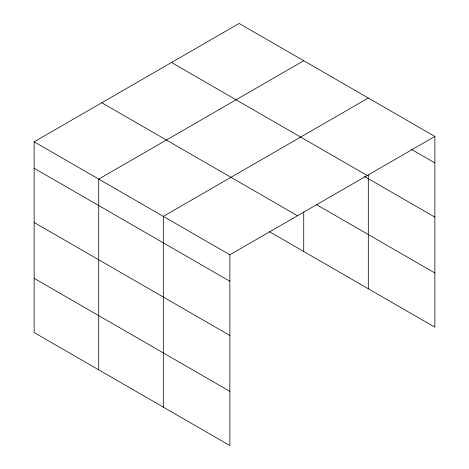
<?xml version="1.0" encoding="UTF-8"?>
<svg xmlns="http://www.w3.org/2000/svg" width="469" height="469" viewBox="0 0 469 469"><rect width="100%" height="100%" fill="white"/><g stroke="black" fill="none" stroke-linecap="round" stroke-linejoin="round"><path stroke-width="0.7" d="M434.857 136.444L239.143 23.45L34.143 141.808L34.143 332.556L229.857 445.55L229.857 254.796L434.857 136.444L434.857 327.192L269.54 231.75M303.73 60.736L98.73 179.094L98.73 369.848M368.312 98.027L163.312 216.379L163.312 407.133M411.407 149.365L434.857 162.901M171.496 62.506L367.204 175.5M364.513 176.508L434.857 217.118M316.393 204.584L434.857 272.976M101.796 102.746L297.504 215.74M34.143 141.808L229.857 254.796M34.143 168.265L229.857 281.259M34.143 222.482L229.857 335.476M34.143 278.34L229.857 391.334M368.312 175.037L368.312 288.775M303.73 211.924L303.73 251.49"/></g></svg>
